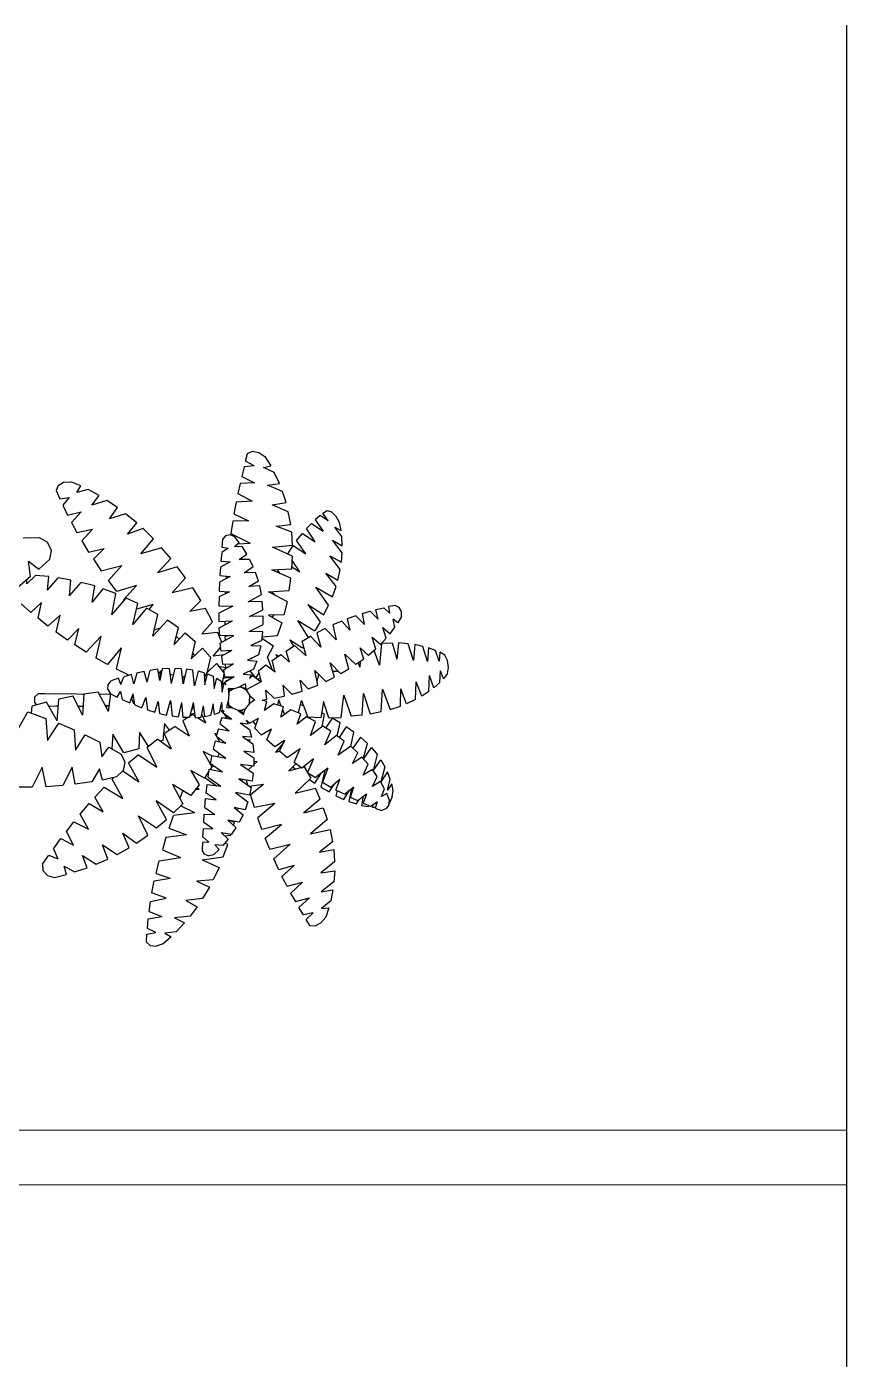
# Model space of a CAD drawing. Header units: millimetres. Extents: x 3348.1 to 3362.1, y 2027.4 to 2066.8.
# Drawn here: x 3359.113 to 3360.614, y 2041.651 to 2044.091 of the extents above; entities that cross this region are included whole.
import ezdxf

# ---------------------------------------------------------------- set-up
doc = ezdxf.new("R2010")
doc.units = ezdxf.units.MM
doc.layers.add('FUR', color=13, linetype='Continuous')

# ---------------------------------------------------------------- blocks, each defined once
blk = doc.blocks.new('02PTRX27')
at = {"color": 3, "linetype": 'ByBlock'}
for p, q in [((0.3381, 0.3651), (0.3414, 0.3768)), ((0.3414, 0.3768), (0.3486, 0.3801)), ((0.3486, 0.3801), (0.3585, 0.3783)), ((0.3585, 0.3783), (0.3676, 0.3718)), ((0.3676, 0.3718), (0.3766, 0.3579)), ((0.3363, 0.3562), (0.3325, 0.3416)), ((0.3515, 0.3577), (0.3363, 0.3562)), ((0.3515, 0.3577), (0.3381, 0.3651)), ((0.3654, 0.3552), (0.3766, 0.3579)), ((0.3819, 0.3475), (0.3654, 0.3552)), ((0.3898, 0.3309), (0.3819, 0.3475)), ((0.0524, 0.3279), (0.0493, 0.32)), ((0.0524, 0.3279), (0.0607, 0.3331)), ((0.0607, 0.3331), (0.0717, 0.3336)), ((0.0871, 0.3271), (0.0717, 0.3336)), ((0.0808, 0.3169), (0.0871, 0.3271)), ((0.3301, 0.3307), (0.3264, 0.3157)), ((0.3521, 0.332), (0.3301, 0.3307)), ((0.3325, 0.3416), (0.3521, 0.332)), ((0.3719, 0.3283), (0.3898, 0.3309)), ((0.3944, 0.3186), (0.3719, 0.3283)), ((0.0493, 0.32), (0.0548, 0.3072)), ((0.0548, 0.3072), (0.0691, 0.3097)), ((0.0691, 0.3097), (0.0594, 0.2979)), ((0.0979, 0.3215), (0.0808, 0.3169)), ((0.1149, 0.3123), (0.0979, 0.3215)), ((0.1039, 0.2978), (0.1149, 0.3123)), ((0.3264, 0.3157), (0.3484, 0.304)), ((0.4001, 0.3019), (0.3944, 0.3186)), ((0.0594, 0.2979), (0.0665, 0.2826)), ((0.0665, 0.2826), (0.0872, 0.2875)), ((0.0872, 0.2875), (0.0726, 0.2715)), ((0.1268, 0.3048), (0.1039, 0.2978)), ((0.1428, 0.2943), (0.1268, 0.3048)), ((0.1305, 0.2769), (0.1428, 0.2943)), ((0.1552, 0.2847), (0.1305, 0.2769)), ((0.1723, 0.271), (0.1552, 0.2847)), ((0.324, 0.3026), (0.3204, 0.2847)), ((0.3204, 0.2847), (0.3427, 0.2738)), ((0.3484, 0.304), (0.324, 0.3026)), ((0.379, 0.2982), (0.4001, 0.3019)), ((0.4034, 0.2877), (0.379, 0.2982)), ((0.4074, 0.2684), (0.4034, 0.2877)), ((0.4563, 0.2858), (0.4626, 0.2899)), ((0.4644, 0.274), (0.4563, 0.2858)), ((0.4626, 0.2899), (0.4692, 0.2874)), ((0.4763, 0.2805), (0.4692, 0.2874)), ((0.0726, 0.2715), (0.0806, 0.2561)), ((0.1583, 0.2538), (0.1723, 0.271)), ((0.3187, 0.2733), (0.3156, 0.2544)), ((0.3427, 0.2738), (0.3187, 0.2733)), ((0.385, 0.2659), (0.4074, 0.2684)), ((0.4087, 0.2565), (0.385, 0.2659)), ((0.431, 0.2621), (0.4389, 0.2699)), ((0.4389, 0.2699), (0.4565, 0.2583)), ((0.4519, 0.2819), (0.4442, 0.2755)), ((0.4442, 0.2755), (0.4565, 0.2583)), ((0.4644, 0.274), (0.4519, 0.2819)), ((0.4849, 0.2502), (0.4745, 0.2644)), ((0.4745, 0.2644), (0.484, 0.2591)), ((0.4816, 0.2716), (0.4763, 0.2805)), ((0.484, 0.2591), (0.4816, 0.2716)), ((-0.0009, 0.2478), (0.0235, 0.2483)), ((0.0235, 0.2483), (0.0363, 0.2411)), ((0.0806, 0.2561), (0.1045, 0.261)), ((0.1045, 0.261), (0.0883, 0.2435)), ((0.182, 0.262), (0.1583, 0.2538)), ((0.1785, 0.2233), (0.1977, 0.2466)), ((0.1977, 0.2466), (0.182, 0.262)), ((0.3031, 0.2453), (0.3022, 0.2339)), ((0.3075, 0.2508), (0.3031, 0.2453)), ((0.3143, 0.2527), (0.3075, 0.2508)), ((0.3213, 0.2502), (0.3143, 0.2527)), ((0.3156, 0.2544), (0.3455, 0.2398)), ((0.3286, 0.2408), (0.3213, 0.2502)), ((0.41, 0.2367), (0.4087, 0.2565)), ((0.4162, 0.2437), (0.425, 0.2545)), ((0.425, 0.2545), (0.4446, 0.2418)), ((0.4446, 0.2418), (0.431, 0.2621)), ((0.4855, 0.2253), (0.4708, 0.2445)), ((0.4708, 0.2445), (0.4858, 0.2357)), ((0.4858, 0.2357), (0.4849, 0.2502)), ((0.0423, 0.2288), (0.0363, 0.2411)), ((0.0396, 0.2156), (0.0423, 0.2288)), ((0.0883, 0.2435), (0.0988, 0.2259)), ((0.0988, 0.2259), (0.1226, 0.2319)), ((0.1226, 0.2319), (0.1061, 0.2153)), ((0.2102, 0.2326), (0.1785, 0.2233)), ((0.224, 0.2164), (0.2102, 0.2326)), ((0.3018, 0.2255), (0.3007, 0.2126)), ((0.3119, 0.232), (0.3018, 0.2255)), ((0.3022, 0.2339), (0.3119, 0.232)), ((0.3215, 0.2346), (0.3286, 0.2408)), ((0.3334, 0.234), (0.3215, 0.2346)), ((0.326, 0.2386), (0.3455, 0.2398)), ((0.3403, 0.2231), (0.3334, 0.234)), ((0.3794, 0.2335), (0.41, 0.2367)), ((0.4096, 0.2198), (0.3794, 0.2335)), ((0.4025, 0.2237), (0.4111, 0.2363)), ((0.403, 0.2227), (0.4025, 0.2237)), ((0.4111, 0.2363), (0.4301, 0.2235)), ((0.4301, 0.2235), (0.4162, 0.2437)), ((0.4846, 0.2109), (0.4855, 0.2253)), ((0.0073, 0.2122), (0.0229, 0.2003)), ((0.0103, 0.1897), (0.0073, 0.2122)), ((0.0229, 0.2003), (0.0396, 0.2156)), ((0.1061, 0.2153), (0.118, 0.1977)), ((0.118, 0.1977), (0.1497, 0.2058)), ((0.1292, 0.1829), (0.1497, 0.2058)), ((0.2038, 0.1946), (0.224, 0.2164)), ((0.234, 0.2039), (0.2038, 0.1946)), ((0.2467, 0.1871), (0.234, 0.2039)), ((0.3149, 0.2112), (0.3002, 0.2032)), ((0.3007, 0.2126), (0.3149, 0.2112)), ((0.3284, 0.2149), (0.3403, 0.2231)), ((0.3445, 0.215), (0.3284, 0.2149)), ((0.3363, 0.1946), (0.35, 0.2042)), ((0.35, 0.2042), (0.3445, 0.215)), ((0.4087, 0.2007), (0.4096, 0.2198)), ((0.4087, 0.2036), (0.421, 0.1962)), ((0.421, 0.1962), (0.4092, 0.2134)), ((0.4825, 0.1994), (0.4668, 0.2204)), ((0.4668, 0.2204), (0.4846, 0.2109)), ((-0.009, 0.1729), (0.0103, 0.1897)), ((0.0048, 0.1778), (0.0046, 0.1847)), ((0.0176, 0.1907), (0.0048, 0.1778)), ((0.0381, 0.1889), (0.0176, 0.1907)), ((0.0361, 0.168), (0.0381, 0.1889)), ((0.0361, 0.168), (0.0526, 0.1867)), ((0.0718, 0.1836), (0.0526, 0.1867)), ((0.0698, 0.1594), (0.0718, 0.1836)), ((0.2262, 0.1642), (0.2467, 0.1871)), ((0.315, 0.189), (0.2987, 0.1803)), ((0.3002, 0.2032), (0.2991, 0.1907)), ((0.2991, 0.1907), (0.315, 0.189)), ((0.3092, 0.1858), (0.3094, 0.1895)), ((0.3535, 0.1949), (0.3363, 0.1946)), ((0.3401, 0.1946), (0.3401, 0.1973)), ((0.3579, 0.1824), (0.3535, 0.1949)), ((0.3781, 0.1992), (0.4087, 0.2007)), ((0.4074, 0.1863), (0.3781, 0.1992)), ((0.3872, 0.1982), (0.388, 0.1996)), ((0.3872, 0.1982), (0.3904, 0.1937)), ((0.405, 0.1675), (0.4074, 0.1863)), ((0.4763, 0.1739), (0.4609, 0.194)), ((0.4609, 0.194), (0.4792, 0.1834)), ((0.4792, 0.1834), (0.4825, 0.1994)), ((0.0698, 0.1594), (0.0874, 0.1798)), ((0.1081, 0.1746), (0.0874, 0.1798)), ((0.1043, 0.15), (0.1081, 0.1746)), ((0.1204, 0.1703), (0.1043, 0.15)), ((0.1402, 0.1632), (0.1204, 0.1703)), ((0.1419, 0.1659), (0.1292, 0.1829)), ((0.1343, 0.1304), (0.1402, 0.1632)), ((0.1721, 0.1752), (0.1419, 0.1659)), ((0.1721, 0.1752), (0.1519, 0.1535)), ((0.2579, 0.1715), (0.2262, 0.1642)), ((0.2698, 0.1524), (0.2579, 0.1715)), ((0.3139, 0.1658), (0.2978, 0.1581)), ((0.2987, 0.1803), (0.298, 0.1665)), ((0.298, 0.1665), (0.3139, 0.1658)), ((0.3077, 0.1629), (0.3077, 0.166)), ((0.3433, 0.1735), (0.3579, 0.1824)), ((0.3599, 0.1745), (0.3433, 0.1735)), ((0.3625, 0.1616), (0.3599, 0.1745)), ((0.3733, 0.1654), (0.405, 0.1675)), ((0.4023, 0.1505), (0.3733, 0.1654)), ((0.3827, 0.1604), (0.379, 0.1658)), ((0.4054, 0.1709), (0.4059, 0.172)), ((0.4056, 0.1722), (0.4056, 0.1724)), ((0.4056, 0.1724), (0.4059, 0.172)), ((0.4059, 0.172), (0.4056, 0.1722)), ((0.465, 0.1453), (0.4457, 0.1726)), ((0.4457, 0.1726), (0.4708, 0.1582)), ((0.4708, 0.1582), (0.4763, 0.1739)), ((-0.004, 0.1471), (0.0108, 0.1342)), ((0.0108, 0.1342), (0.0268, 0.1492)), ((0.022, 0.1254), (0.0268, 0.1492)), ((0.1343, 0.1304), (0.1563, 0.156)), ((0.1519, 0.1535), (0.153, 0.1521)), ((0.1741, 0.1477), (0.1563, 0.156)), ((0.1664, 0.1157), (0.1741, 0.1477)), ((0.1974, 0.1465), (0.1719, 0.1389)), ((0.191, 0.1387), (0.1974, 0.1465)), ((0.2533, 0.1355), (0.2698, 0.1524)), ((0.2978, 0.1581), (0.2974, 0.1444)), ((0.2974, 0.1444), (0.3187, 0.1439)), ((0.3187, 0.1439), (0.2976, 0.1331)), ((0.3158, 0.1439), (0.3174, 0.1432)), ((0.3422, 0.1502), (0.3625, 0.1616)), ((0.3638, 0.1506), (0.3422, 0.1502)), ((0.3647, 0.1382), (0.3638, 0.1506)), ((0.3973, 0.1306), (0.4023, 0.1505)), ((0.4331, 0.146), (0.4576, 0.1306)), ((0.4331, 0.146), (0.4519, 0.12)), ((0.4576, 0.1306), (0.465, 0.1453)), ((0.5663, 0.1448), (0.5562, 0.1431)), ((0.5562, 0.1431), (0.5579, 0.1329)), ((0.5724, 0.1417), (0.5663, 0.1448)), ((0.0367, 0.1133), (0.022, 0.1254)), ((0.0552, 0.1301), (0.0367, 0.1133)), ((0.0495, 0.1041), (0.0552, 0.1301)), ((0.1873, 0.1409), (0.1664, 0.1157)), ((0.2043, 0.1311), (0.1873, 0.1409)), ((0.1968, 0.0979), (0.2043, 0.1311)), ((0.2194, 0.1222), (0.1968, 0.0979)), ((0.2361, 0.1105), (0.2194, 0.1222)), ((0.2771, 0.1403), (0.2533, 0.1355)), ((0.2877, 0.1197), (0.2771, 0.1403)), ((0.2976, 0.1331), (0.2976, 0.1203)), ((0.3442, 0.1279), (0.3647, 0.1382)), ((0.3651, 0.1287), (0.3442, 0.1279)), ((0.3445, 0.1279), (0.3444, 0.128)), ((0.3651, 0.1159), (0.3651, 0.1287)), ((0.3973, 0.1306), (0.373, 0.1299)), ((0.373, 0.1299), (0.3938, 0.1183)), ((0.3786, 0.1266), (0.3814, 0.1301)), ((0.5067, 0.129), (0.4932, 0.1243)), ((0.4932, 0.1243), (0.4972, 0.1073)), ((0.5198, 0.1157), (0.5067, 0.129)), ((0.5166, 0.1326), (0.5285, 0.1359)), ((0.5198, 0.1157), (0.5166, 0.1326)), ((0.5285, 0.1359), (0.5405, 0.1238)), ((0.5372, 0.1384), (0.5491, 0.1412)), ((0.5405, 0.1238), (0.5372, 0.1384)), ((0.5491, 0.1412), (0.5579, 0.1329)), ((0.5661, 0.1119), (0.5632, 0.124)), ((0.5707, 0.1184), (0.5632, 0.124)), ((0.5762, 0.1279), (0.5707, 0.1184)), ((0.576, 0.1354), (0.5724, 0.1417)), ((0.5762, 0.1279), (0.576, 0.1354)), ((0.0667, 0.0916), (0.0495, 0.1041)), ((0.0841, 0.1096), (0.0667, 0.0916)), ((0.0777, 0.0845), (0.0841, 0.1096)), ((0.1988, 0.1074), (0.2086, 0.1106)), ((0.2293, 0.0853), (0.2361, 0.1105)), ((0.2293, 0.0853), (0.2461, 0.103)), ((0.2461, 0.103), (0.2615, 0.0896)), ((0.2714, 0.1013), (0.2877, 0.1197)), ((0.2714, 0.1013), (0.2954, 0.1042)), ((0.2954, 0.1042), (0.3017, 0.0887)), ((0.2976, 0.1203), (0.3183, 0.1211)), ((0.298, 0.1109), (0.3183, 0.1211)), ((0.2989, 0.0985), (0.298, 0.1109)), ((0.307, 0.1155), (0.307, 0.1206)), ((0.3438, 0.1051), (0.3651, 0.1159)), ((0.3645, 0.1047), (0.3438, 0.1051)), ((0.3629, 0.0913), (0.3645, 0.1047)), ((0.3938, 0.1183), (0.3865, 0.0984)), ((0.418, 0.1218), (0.4437, 0.1062)), ((0.4342, 0.096), (0.418, 0.1218)), ((0.4519, 0.12), (0.4437, 0.1062)), ((0.4598, 0.1094), (0.4468, 0.1029)), ((0.4468, 0.1029), (0.4532, 0.0811)), ((0.4767, 0.0924), (0.4598, 0.1094)), ((0.4849, 0.1207), (0.4714, 0.115)), ((0.4714, 0.115), (0.4767, 0.0924)), ((0.4972, 0.1073), (0.4849, 0.1207)), ((0.5527, 0.0947), (0.5478, 0.1112)), ((0.5478, 0.1112), (0.5588, 0.1017)), ((0.5588, 0.1017), (0.5661, 0.1119)), ((0.0951, 0.0733), (0.0777, 0.0845)), ((0.118, 0.0979), (0.0951, 0.0733)), ((0.1105, 0.0646), (0.118, 0.0979)), ((0.2372, 0.0936), (0.2326, 0.0981)), ((0.2615, 0.0896), (0.2553, 0.0633)), ((0.3204, 0.0988), (0.2989, 0.0985)), ((0.2995, 0.0875), (0.3204, 0.0988)), ((0.3009, 0.0749), (0.2995, 0.0875)), ((0.3136, 0.0987), (0.3068, 0.0973)), ((0.3068, 0.0973), (0.307, 0.0915)), ((0.3629, 0.0913), (0.3464, 0.0836)), ((0.3464, 0.0836), (0.3616, 0.0831)), ((0.3616, 0.0831), (0.3581, 0.0695)), ((0.3632, 0.0948), (0.3807, 0.0834)), ((0.3865, 0.0984), (0.3634, 0.0965)), ((0.3719, 0.0659), (0.3807, 0.0834)), ((0.4001, 0.0753), (0.4131, 0.0838)), ((0.4058, 0.0925), (0.4252, 0.0799)), ((0.4058, 0.0925), (0.4114, 0.0827)), ((0.4131, 0.0838), (0.4309, 0.0677)), ((0.4245, 0.0904), (0.4371, 0.0977)), ((0.4309, 0.0677), (0.4245, 0.0904)), ((0.4267, 0.082), (0.4252, 0.0799)), ((0.4371, 0.0977), (0.4532, 0.0811)), ((0.5368, 0.0781), (0.5313, 0.096)), ((0.5443, 0.0853), (0.5313, 0.096)), ((0.5454, 0.0866), (0.5427, 0.0538)), ((0.5527, 0.0947), (0.5443, 0.0853)), ((0.546, 0.0872), (0.5619, 0.0876)), ((0.5619, 0.0876), (0.5692, 0.0628)), ((0.5714, 0.0876), (0.5692, 0.0628)), ((0.5863, 0.0863), (0.5714, 0.0876)), ((0.5943, 0.061), (0.5863, 0.0863)), ((0.5967, 0.0852), (0.5943, 0.061)), ((0.6088, 0.0822), (0.5967, 0.0852)), ((0.616, 0.0593), (0.6088, 0.0822)), ((0.1277, 0.0549), (0.1105, 0.0646)), ((0.1484, 0.0799), (0.1277, 0.0549)), ((0.1484, 0.0799), (0.1409, 0.048)), ((0.2553, 0.0633), (0.2725, 0.0795)), ((0.261, 0.0687), (0.2575, 0.0726)), ((0.2725, 0.0795), (0.285, 0.0661)), ((0.285, 0.0661), (0.2793, 0.0419)), ((0.2888, 0.0673), (0.3002, 0.0808)), ((0.3053, 0.0693), (0.2888, 0.0673)), ((0.3172, 0.0759), (0.3009, 0.0749)), ((0.3172, 0.0759), (0.3015, 0.0672)), ((0.3015, 0.0672), (0.3033, 0.0551)), ((0.3119, 0.0755), (0.3143, 0.0743)), ((0.3581, 0.0695), (0.3411, 0.0611)), ((0.3411, 0.0611), (0.3552, 0.0596)), ((0.3467, 0.0639), (0.3482, 0.0637)), ((0.3792, 0.0459), (0.3719, 0.066)), ((0.379, 0.0606), (0.3918, 0.07)), ((0.3865, 0.0661), (0.3849, 0.0698)), ((0.3849, 0.0698), (0.3885, 0.0676)), ((0.3918, 0.07), (0.4054, 0.0582)), ((0.4054, 0.0582), (0.4001, 0.0753)), ((0.4959, 0.0478), (0.4895, 0.0705)), ((0.5067, 0.0545), (0.4895, 0.0705)), ((0.5188, 0.063), (0.5067, 0.0545)), ((0.5188, 0.063), (0.5132, 0.0801)), ((0.526, 0.0684), (0.5132, 0.0801)), ((0.5144, 0.0788), (0.5143, 0.0765)), ((0.5368, 0.0781), (0.526, 0.0684)), ((0.5427, 0.0538), (0.5346, 0.0762)), ((0.6173, 0.0803), (0.616, 0.0593)), ((0.6281, 0.0762), (0.6173, 0.0803)), ((0.6334, 0.0599), (0.6281, 0.0762)), ((0.6345, 0.0737), (0.6334, 0.0599)), ((0.6425, 0.069), (0.6345, 0.0737)), ((0.6464, 0.0608), (0.6425, 0.069)), ((0.1409, 0.048), (0.1587, 0.0396)), ((0.1726, 0.0415), (0.1679, 0.025)), ((0.1836, 0.0442), (0.1726, 0.0415)), ((0.1879, 0.0276), (0.1836, 0.0442)), ((0.1879, 0.0276), (0.1926, 0.0457)), ((0.2042, 0.0475), (0.1926, 0.0457)), ((0.2073, 0.0304), (0.2042, 0.0475)), ((0.2054, 0.0402), (0.2091, 0.0448)), ((0.2091, 0.0448), (0.2067, 0.0324)), ((0.2111, 0.0481), (0.2073, 0.0304)), ((0.2091, 0.0448), (0.2106, 0.0462)), ((0.2102, 0.0444), (0.2091, 0.0448)), ((0.2221, 0.0487), (0.2111, 0.0481)), ((0.2254, 0.0257), (0.2221, 0.0487)), ((0.2254, 0.0257), (0.2309, 0.0486)), ((0.2406, 0.0481), (0.2309, 0.0486)), ((0.2428, 0.0253), (0.2406, 0.0481)), ((0.248, 0.0475), (0.2428, 0.0253)), ((0.2577, 0.0461), (0.248, 0.0475)), ((0.2601, 0.0224), (0.2577, 0.0461)), ((0.2657, 0.0447), (0.2601, 0.0224)), ((0.2751, 0.0422), (0.2657, 0.0447)), ((0.2751, 0.0422), (0.2762, 0.0239)), ((0.2755, 0.0342), (0.2793, 0.0419)), ((0.2793, 0.0419), (0.294, 0.0562)), ((0.2821, 0.0446), (0.2804, 0.0467)), ((0.294, 0.0562), (0.3051, 0.0418)), ((0.2967, 0.0524), (0.3079, 0.0503)), ((0.3053, 0.0407), (0.3022, 0.0235)), ((0.3033, 0.0551), (0.3198, 0.0555)), ((0.3198, 0.0555), (0.3044, 0.0462)), ((0.3044, 0.0462), (0.3062, 0.0359)), ((0.3051, 0.0418), (0.3051, 0.0413)), ((0.3079, 0.0484), (0.3077, 0.0551)), ((0.3506, 0.0477), (0.3348, 0.0398)), ((0.3539, 0.0343), (0.3455, 0.0451)), ((0.3552, 0.0596), (0.3506, 0.0477)), ((0.3585, 0.0419), (0.3539, 0.0343)), ((0.3693, 0.0536), (0.3579, 0.0445)), ((0.3579, 0.0445), (0.3618, 0.0282)), ((0.3621, 0.048), (0.3621, 0.048)), ((0.3836, 0.0428), (0.3693, 0.0536)), ((0.3836, 0.0428), (0.379, 0.0606)), ((0.4437, 0.0458), (0.4606, 0.0288)), ((0.4486, 0.0233), (0.4437, 0.0458)), ((0.4472, 0.0422), (0.4446, 0.0413)), ((0.4835, 0.0404), (0.4673, 0.0571)), ((0.4738, 0.0353), (0.4673, 0.0571)), ((0.4798, 0.044), (0.4712, 0.0439)), ((0.4959, 0.0478), (0.4835, 0.0404)), ((0.5128, 0.0507), (0.5106, 0.0572)), ((0.5132, 0.059), (0.5128, 0.0507)), ((0.6347, 0.0274), (0.6354, 0.045)), ((0.64, 0.0326), (0.6354, 0.045)), ((0.6462, 0.0408), (0.64, 0.0326)), ((0.6462, 0.0408), (0.6479, 0.0503)), ((0.6479, 0.0503), (0.6464, 0.0608)), ((0.1283, 0.0166), (0.1287, 0.0239)), ((0.1287, 0.0239), (0.1332, 0.0299)), ((0.1444, 0.0337), (0.1332, 0.0299)), ((0.1481, 0.0242), (0.1444, 0.0337)), ((0.1481, 0.0242), (0.1523, 0.0359)), ((0.1642, 0.0395), (0.1523, 0.0359)), ((0.1679, 0.025), (0.1642, 0.0395)), ((0.2284, 0.0381), (0.2232, 0.0398)), ((0.2417, 0.0348), (0.2456, 0.0375)), ((0.2445, 0.0325), (0.2419, 0.0334)), ((0.261, 0.0263), (0.2595, 0.0268)), ((0.2767, 0.0265), (0.276, 0.026)), ((0.2762, 0.0239), (0.2804, 0.0404)), ((0.2804, 0.0404), (0.2888, 0.0367)), ((0.2888, 0.0367), (0.2903, 0.018)), ((0.2903, 0.018), (0.2945, 0.0338)), ((0.2945, 0.0338), (0.3011, 0.0294)), ((0.3011, 0.0294), (0.3024, 0.0125)), ((0.3022, 0.0235), (0.3015, 0.0222)), ((0.3073, 0.0277), (0.3022, 0.0235)), ((0.3024, 0.0125), (0.3057, 0.0263)), ((0.3035, 0.0246), (0.3024, 0.025)), ((0.3072, 0.0351), (0.3039, 0.0331)), ((0.3057, 0.0263), (0.3081, 0.0239)), ((0.3062, 0.0359), (0.3211, 0.0362)), ((0.3077, 0.0359), (0.3072, 0.0351)), ((0.3072, 0.0351), (0.3191, 0.0351)), ((0.3073, 0.0283), (0.3211, 0.0362)), ((0.3081, 0.0239), (0.3073, 0.0283)), ((0.3114, 0.0305), (0.3083, 0.0297)), ((0.3083, 0.0297), (0.3083, 0.0288)), ((0.3099, 0.0298), (0.3127, 0.032)), ((0.3127, 0.032), (0.3128, 0.0315)), ((0.3191, 0.036), (0.32, 0.0356)), ((0.3196, 0.0178), (0.3292, 0.0204)), ((0.3379, 0.0252), (0.3292, 0.0204)), ((0.3292, 0.0204), (0.3367, 0.0189)), ((0.3308, 0.0213), (0.3394, 0.016)), ((0.3348, 0.0398), (0.3469, 0.0389)), ((0.3394, 0.016), (0.3379, 0.0252)), ((0.3618, 0.0282), (0.3394, 0.016)), ((0.3469, 0.0389), (0.3442, 0.0335)), ((0.3442, 0.0335), (0.3493, 0.0378)), ((0.3493, 0.0378), (0.3618, 0.0282)), ((0.3539, 0.0343), (0.3537, 0.0342)), ((0.3537, 0.0342), (0.3539, 0.0343)), ((0.3543, 0.0338), (0.3541, 0.0348)), ((0.3566, 0.0321), (0.3603, 0.0338)), ((0.3951, 0.0231), (0.397, 0.0064)), ((0.4089, 0.0097), (0.3951, 0.0231)), ((0.4215, 0.031), (0.434, 0.0176)), ((0.4246, 0.0142), (0.4215, 0.031)), ((0.434, 0.0176), (0.4486, 0.0233)), ((0.4474, 0.029), (0.4499, 0.0393)), ((0.4606, 0.0288), (0.4738, 0.0353)), ((0.5976, 0.0012), (0.5987, 0.0281)), ((0.6072, 0.0062), (0.5987, 0.0281)), ((0.618, 0.0136), (0.6187, 0.0381)), ((0.6253, 0.0189), (0.6187, 0.0381)), ((0.6347, 0.0274), (0.6253, 0.0189)), ((0.0506, -0.0313), (0.0533, 0.0017)), ((0.0751, 0.0064), (0.0533, 0.0017)), ((0.0894, -0.0224), (0.0751, 0.0064)), ((0.0916, 0.0094), (0.0894, -0.0224)), ((0.1136, 0.0127), (0.0916, 0.0094)), ((0.129, -0.0171), (0.1136, 0.0127)), ((0.1283, 0.0166), (0.132, 0.0101)), ((0.129, -0.0171), (0.1325, 0.0098)), ((0.132, 0.0101), (0.1426, 0.0048)), ((0.1426, 0.0048), (0.1473, 0.0137)), ((0.1473, 0.0137), (0.1501, 0.0015)), ((0.1501, 0.0015), (0.1615, -0.0038)), ((0.1615, -0.0038), (0.167, 0.01)), ((0.1679, -0.0055), (0.164, 0.0027)), ((0.1695, -0.007), (0.167, 0.01)), ((0.18, -0.0114), (0.1862, 0.0044)), ((0.1862, 0.0044), (0.1886, -0.0143)), ((0.3116, 0.0182), (0.3125, 0.0088)), ((0.3196, 0.0178), (0.3116, 0.0182)), ((0.3141, 0.0158), (0.3117, 0.0152)), ((0.3125, 0.0088), (0.3117, -0.0017)), ((0.3119, 0.0132), (0.3196, 0.0178)), ((0.3125, 0.0088), (0.3147, 0.0178)), ((0.3161, 0.0158), (0.3147, 0.0178)), ((0.3158, 0.0162), (0.3182, 0.017)), ((0.3182, 0.017), (0.3183, 0.0178)), ((0.3367, 0.0189), (0.3359, 0.018)), ((0.3394, 0.016), (0.3447, 0.0071)), ((0.344, -0.0046), (0.3449, 0.0048)), ((0.3524, 0.0006), (0.344, -0.0046)), ((0.3444, -0.0028), (0.3447, 0.0071)), ((0.3453, 0.0066), (0.3445, 0.006)), ((0.3449, 0.0048), (0.3445, 0.0048)), ((0.3447, 0.0071), (0.3524, 0.0006)), ((0.3708, 0.0011), (0.3636, 0)), ((0.3706, -0.0017), (0.3636, 0)), ((0.3821, 0.0033), (0.3693, 0.0155)), ((0.3708, 0.0011), (0.3693, 0.0155)), ((0.3821, 0.0033), (0.397, 0.0064)), ((0.3889, 0.0007), (0.3869, -0.007)), ((0.3927, -0.0088), (0.3889, 0.0007)), ((0.4089, 0.0097), (0.4246, 0.0142)), ((0.4842, -0.0259), (0.4882, 0.0077)), ((0.4882, 0.0077), (0.4994, -0.0243)), ((0.5161, -0.0224), (0.5181, 0.0106)), ((0.5181, 0.0106), (0.5285, -0.0203)), ((0.545, -0.017), (0.5474, 0.0172)), ((0.5474, 0.0172), (0.559, -0.0137)), ((0.5745, -0.0087), (0.5753, 0.0175)), ((0.5837, -0.0054), (0.5753, 0.0175)), ((0.5976, 0.0012), (0.5837, -0.0054)), ((0.618, 0.0136), (0.6072, 0.0062)), ((-0.0099, -0.0453), (0.0062, -0.0177)), ((0.0062, -0.0177), (0.0335, -0.0276)), ((0.0119, -0.0199), (0.0125, -0.0087)), ((0.0343, -0.0026), (0.0125, -0.0087)), ((0.0506, -0.0313), (0.0343, -0.0026)), ((0.1679, -0.0055), (0.1684, -0.001)), ((0.1695, -0.007), (0.18, -0.0114)), ((0.1886, -0.0143), (0.1999, -0.0181)), ((0.1999, -0.0181), (0.2051, -0.0016)), ((0.2051, -0.0016), (0.2067, -0.0198)), ((0.2067, -0.0198), (0.2174, -0.0224)), ((0.2174, -0.0224), (0.2238, -0.0001)), ((0.2238, -0.0001), (0.2262, -0.0238)), ((0.2359, -0.0252), (0.241, -0.0031)), ((0.2432, -0.0259), (0.241, -0.0031)), ((0.2584, -0.0033), (0.2529, -0.0263)), ((0.254, -0.0213), (0.2602, -0.0195)), ((0.259, -0.0093), (0.2555, -0.0152)), ((0.2584, -0.0033), (0.2612, -0.0265)), ((0.2705, -0.0258), (0.2742, -0.0081)), ((0.2733, -0.0117), (0.2744, -0.0111)), ((0.2762, -0.0252), (0.2742, -0.0081)), ((0.2886, -0.0051), (0.2848, -0.0232)), ((0.289, -0.0083), (0.2881, -0.0077)), ((0.2908, -0.0217), (0.2886, -0.0051)), ((0.298, -0.0191), (0.2908, -0.0217)), ((0.3013, -0.0026), (0.298, -0.0191)), ((0.2989, -0.0141), (0.3084, -0.0246)), ((0.3013, -0.0026), (0.3028, -0.017)), ((0.3028, -0.017), (0.3055, -0.0155)), ((0.3042, -0.0193), (0.3055, -0.0155)), ((0.3169, -0.0288), (0.3042, -0.0193)), ((0.3097, -0.0108), (0.3117, -0.0017)), ((0.3097, -0.0108), (0.3176, -0.0116)), ((0.3176, -0.0116), (0.3106, -0.0061)), ((0.3117, -0.0017), (0.3127, -0.0111)), ((0.3127, -0.0111), (0.3128, -0.0111)), ((0.3128, -0.0111), (0.3149, -0.0095)), ((0.3169, -0.0112), (0.3167, -0.0116)), ((0.3268, -0.0156), (0.3176, -0.0116)), ((0.3343, -0.0155), (0.3268, -0.0156)), ((0.3268, -0.0156), (0.335, -0.0216)), ((0.3376, -0.0127), (0.3284, -0.0169)), ((0.3356, -0.0192), (0.329, -0.0166)), ((0.3343, -0.0155), (0.3337, -0.0145)), ((0.335, -0.0216), (0.3376, -0.0127)), ((0.3372, -0.0136), (0.3368, -0.0131)), ((0.344, -0.0046), (0.3376, -0.0127)), ((0.344, -0.0029), (0.3444, -0.0028)), ((0.3673, -0.0155), (0.3706, -0.0017)), ((0.3816, -0.0051), (0.3673, -0.0155)), ((0.3959, -0.0098), (0.3816, -0.0051)), ((0.392, -0.0258), (0.3959, -0.0098)), ((0.4072, -0.0143), (0.392, -0.0258)), ((0.3948, -0.0139), (0.3979, -0.0214)), ((0.4224, -0.0205), (0.4072, -0.0143)), ((0.4188, -0.0191), (0.4234, -0.0004)), ((0.4217, -0.0065), (0.4261, -0.0079)), ((0.4234, -0.0004), (0.4331, -0.0255)), ((0.4573, -0.0017), (0.4532, -0.0266)), ((0.4587, -0.0209), (0.4543, -0.0191)), ((0.4653, -0.0264), (0.4573, -0.0017)), ((0.5285, -0.0203), (0.545, -0.017)), ((0.559, -0.0137), (0.5745, -0.0087)), ((0.0335, -0.0276), (0.0361, -0.0612)), ((0.0361, -0.0612), (0.0535, -0.0348)), ((0.0535, -0.0348), (0.0766, -0.0451)), ((0.2144, -0.0351), (0.212, -0.0611)), ((0.2307, -0.0397), (0.2141, -0.0513)), ((0.2221, -0.0457), (0.2144, -0.0351)), ((0.2262, -0.0238), (0.2359, -0.0252)), ((0.2307, -0.0397), (0.2522, -0.0541)), ((0.2503, -0.0263), (0.2426, -0.031)), ((0.2426, -0.031), (0.2522, -0.0541)), ((0.2529, -0.0263), (0.2432, -0.0259)), ((0.2579, -0.0216), (0.2533, -0.0244)), ((0.2579, -0.0216), (0.2608, -0.0236)), ((0.2612, -0.0265), (0.2705, -0.0258)), ((0.2648, -0.0263), (0.2775, -0.0345)), ((0.2775, -0.0345), (0.2714, -0.021)), ((0.2756, -0.0334), (0.2767, -0.0329)), ((0.2848, -0.0232), (0.2762, -0.0252)), ((0.3022, -0.0261), (0.2989, -0.0354)), ((0.2989, -0.0354), (0.313, -0.0467)), ((0.3022, -0.0261), (0.3169, -0.0288)), ((0.3084, -0.0246), (0.3068, -0.027)), ((0.3083, -0.0225), (0.3084, -0.0246)), ((0.3084, -0.0246), (0.3092, -0.0232)), ((0.3084, -0.0246), (0.3141, -0.0269)), ((0.3097, -0.0276), (0.3084, -0.0246)), ((0.3158, -0.0281), (0.316, -0.0283)), ((0.316, -0.0283), (0.3161, -0.0285)), ((0.3299, -0.0345), (0.342, -0.0356)), ((0.3299, -0.0345), (0.3445, -0.0444)), ((0.342, -0.0356), (0.3398, -0.0302)), ((0.3398, -0.0302), (0.3445, -0.0349)), ((0.3445, -0.0349), (0.3581, -0.027)), ((0.3541, -0.0375), (0.35, -0.0316)), ((0.3522, -0.0424), (0.3581, -0.027)), ((0.4169, -0.0365), (0.4224, -0.0205)), ((0.4312, -0.025), (0.4169, -0.0365)), ((0.445, -0.0324), (0.4312, -0.025)), ((0.4327, -0.0247), (0.4325, -0.0258)), ((0.4532, -0.0266), (0.4331, -0.0255)), ((0.4369, -0.0258), (0.4358, -0.0276)), ((0.4371, -0.0538), (0.445, -0.0324)), ((0.4562, -0.0392), (0.4371, -0.0538)), ((0.4552, -0.0398), (0.4587, -0.0209)), ((0.4683, -0.0472), (0.4562, -0.0392)), ((0.4703, -0.0272), (0.4604, -0.0422)), ((0.4653, -0.0264), (0.4842, -0.0259)), ((0.4827, -0.0343), (0.4703, -0.0272)), ((0.478, -0.0542), (0.4827, -0.0343)), ((0.4917, -0.0402), (0.4811, -0.0566)), ((0.5036, -0.0486), (0.4917, -0.0402)), ((0.5161, -0.0224), (0.4994, -0.0243)), ((0.0766, -0.0451), (0.079, -0.0758)), ((0.079, -0.0758), (0.0935, -0.0525)), ((0.0935, -0.0525), (0.116, -0.064)), ((0.1358, -0.0516), (0.134, -0.0737)), ((0.1525, -0.0801), (0.1358, -0.0516)), ((0.1765, -0.0484), (0.1752, -0.0737)), ((0.1895, -0.0694), (0.1765, -0.0484)), ((0.2042, -0.0591), (0.188, -0.0717)), ((0.2042, -0.0591), (0.2247, -0.0739)), ((0.2141, -0.0513), (0.2247, -0.0739)), ((0.2914, -0.0498), (0.2943, -0.0514)), ((0.2936, -0.0541), (0.2914, -0.0498)), ((0.2969, -0.0436), (0.2934, -0.0547)), ((0.2934, -0.0547), (0.3079, -0.0655)), ((0.2943, -0.0556), (0.2987, -0.0635)), ((0.2969, -0.0436), (0.313, -0.0467)), ((0.3334, -0.0553), (0.3491, -0.0661)), ((0.3475, -0.0563), (0.3334, -0.0553)), ((0.3451, -0.06), (0.3407, -0.0605)), ((0.3429, -0.0619), (0.3451, -0.06)), ((0.3445, -0.0444), (0.3475, -0.0563)), ((0.3522, -0.0424), (0.3623, -0.0524)), ((0.3623, -0.0524), (0.3779, -0.0435)), ((0.3709, -0.0604), (0.3779, -0.0435)), ((0.3827, -0.071), (0.3709, -0.0604)), ((0.4591, -0.0677), (0.4683, -0.0472)), ((0.4772, -0.0535), (0.4591, -0.0677)), ((0.4888, -0.0622), (0.4772, -0.0535)), ((0.4987, -0.0703), (0.5036, -0.0486)), ((0.5135, -0.0561), (0.5018, -0.0731)), ((0.5242, -0.066), (0.5135, -0.0561)), ((0.116, -0.064), (0.1189, -0.0861)), ((0.1189, -0.0861), (0.1299, -0.0712)), ((0.1299, -0.0712), (0.1484, -0.0821)), ((0.1752, -0.0737), (0.1525, -0.0801)), ((0.2027, -0.1017), (0.188, -0.0717)), ((0.1922, -0.0684), (0.1895, -0.0694)), ((0.212, -0.0611), (0.2086, -0.0624)), ((0.2866, -0.0844), (0.2738, -0.078)), ((0.2738, -0.078), (0.2866, -0.1014)), ((0.2919, -0.0619), (0.2888, -0.0738)), ((0.2888, -0.0738), (0.3081, -0.088)), ((0.2919, -0.0619), (0.3079, -0.0655)), ((0.2958, -0.0859), (0.2984, -0.0809)), ((0.3357, -0.0776), (0.3511, -0.0875)), ((0.3508, -0.0794), (0.3357, -0.0776)), ((0.3491, -0.0661), (0.3508, -0.0794)), ((0.3977, -0.0611), (0.3827, -0.071)), ((0.3959, -0.0649), (0.3841, -0.0788)), ((0.3841, -0.0788), (0.3904, -0.0775)), ((0.3872, -0.0782), (0.388, -0.074)), ((0.39, -0.0773), (0.3898, -0.0776)), ((0.3977, -0.0611), (0.39, -0.0771)), ((0.39, -0.0771), (0.4019, -0.087)), ((0.4019, -0.087), (0.4215, -0.0734)), ((0.4124, -0.0948), (0.4215, -0.0734)), ((0.4794, -0.0836), (0.4888, -0.0622)), ((0.4987, -0.0701), (0.4794, -0.0836)), ((0.5095, -0.0801), (0.4987, -0.0701)), ((0.5016, -0.0962), (0.5095, -0.0801)), ((0.5179, -0.0892), (0.5242, -0.066)), ((0.5183, -0.0896), (0.5302, -0.072)), ((0.5302, -0.072), (0.539, -0.0828)), ((0.028, -0.1017), (0.0126, -0.1322)), ((0.0341, -0.132), (0.028, -0.1017)), ((0.1484, -0.0821), (0.1539, -0.0942)), ((0.1539, -0.0942), (0.1514, -0.107)), ((0.1748, -0.0832), (0.1598, -0.096)), ((0.1598, -0.096), (0.1754, -0.1244)), ((0.1748, -0.0832), (0.2027, -0.1017)), ((0.2866, -0.1014), (0.2841, -0.1054)), ((0.2868, -0.0842), (0.2843, -0.096)), ((0.2843, -0.096), (0.3033, -0.109)), ((0.2921, -0.1014), (0.2861, -0.1008)), ((0.2868, -0.0842), (0.3081, -0.088)), ((0.3304, -0.0976), (0.35, -0.1113)), ((0.3511, -0.1006), (0.3304, -0.0976)), ((0.3315, -0.0979), (0.3308, -0.098)), ((0.3484, -0.1003), (0.3422, -0.1059)), ((0.3511, -0.0875), (0.3511, -0.1006)), ((0.3561, -0.0935), (0.3511, -0.094)), ((0.3511, -0.098), (0.3561, -0.0935)), ((0.4043, -0.1076), (0.4149, -0.0969)), ((0.4105, -0.1014), (0.4146, -0.1048)), ((0.4239, -0.1036), (0.4124, -0.0948)), ((0.4419, -0.0894), (0.4239, -0.1036)), ((0.4265, -0.1017), (0.4279, -0.1012)), ((0.4279, -0.1013), (0.4292, -0.0993)), ((0.4279, -0.1012), (0.4378, -0.1186)), ((0.4419, -0.0894), (0.4327, -0.1098)), ((0.5157, -0.0864), (0.5016, -0.0962)), ((0.5253, -0.0974), (0.5157, -0.0864)), ((0.5176, -0.1142), (0.5253, -0.0974)), ((0.539, -0.0828), (0.5328, -0.1069)), ((0.5329, -0.1074), (0.5447, -0.0908)), ((0.5447, -0.0908), (0.5507, -0.1014)), ((0.5507, -0.1014), (0.5447, -0.1245)), ((0.0739, -0.1019), (0.0596, -0.1298)), ((0.0784, -0.128), (0.0739, -0.1019)), ((0.1153, -0.1045), (0.1039, -0.1243)), ((0.1199, -0.1217), (0.1153, -0.1045)), ((0.1415, -0.1168), (0.1199, -0.1217)), ((0.1349, -0.1201), (0.1371, -0.1178)), ((0.1508, -0.1497), (0.1349, -0.1201)), ((0.1514, -0.107), (0.1415, -0.1168)), ((0.1508, -0.1075), (0.1754, -0.1244)), ((0.2755, -0.1189), (0.2546, -0.1069)), ((0.2546, -0.1069), (0.2676, -0.129)), ((0.2558, -0.1078), (0.2555, -0.1085)), ((0.2822, -0.1081), (0.2755, -0.1189)), ((0.2762, -0.1178), (0.294, -0.1302)), ((0.2811, -0.1173), (0.2828, -0.1051)), ((0.2811, -0.1173), (0.3007, -0.131)), ((0.2828, -0.1051), (0.3033, -0.109)), ((0.3281, -0.1196), (0.3469, -0.1327)), ((0.3484, -0.1235), (0.3281, -0.1196)), ((0.3332, -0.1233), (0.3334, -0.1207)), ((0.3394, -0.1219), (0.3412, -0.1289)), ((0.35, -0.1113), (0.3484, -0.1235)), ((0.4043, -0.1076), (0.4224, -0.1026)), ((0.4378, -0.1186), (0.4138, -0.1414)), ((0.4327, -0.1098), (0.445, -0.1178)), ((0.4336, -0.1115), (0.4338, -0.1107)), ((0.4367, -0.1125), (0.4353, -0.1144)), ((0.4358, -0.1206), (0.4441, -0.1265)), ((0.4441, -0.1265), (0.4543, -0.1106)), ((0.4639, -0.1034), (0.445, -0.1178)), ((0.4591, -0.107), (0.4532, -0.1323)), ((0.4639, -0.1034), (0.4556, -0.1247)), ((0.4822, -0.1207), (0.4683, -0.1322)), ((0.4761, -0.1368), (0.4822, -0.1207)), ((0.5318, -0.1054), (0.5176, -0.1142)), ((0.5388, -0.1159), (0.5318, -0.1054)), ((0.5318, -0.1315), (0.5388, -0.1159)), ((0.5546, -0.109), (0.5447, -0.1245)), ((0.559, -0.1203), (0.5546, -0.109)), ((0.5548, -0.1371), (0.559, -0.1203)), ((0.0126, -0.1322), (-0.0167, -0.1323)), ((0.0596, -0.1298), (0.0341, -0.132)), ((0.1039, -0.1243), (0.0784, -0.128)), ((0.1083, -0.1478), (0.1224, -0.1324)), ((0.1224, -0.1324), (0.1508, -0.1497)), ((0.2546, -0.145), (0.2267, -0.1282)), ((0.2267, -0.1282), (0.2425, -0.1577)), ((0.2381, -0.1497), (0.2426, -0.1383)), ((0.2432, -0.1383), (0.2426, -0.1383)), ((0.2676, -0.129), (0.2546, -0.145)), ((0.2617, -0.1362), (0.2674, -0.1355)), ((0.2674, -0.1355), (0.2637, -0.1337)), ((0.2782, -0.1415), (0.2795, -0.1283)), ((0.2932, -0.1515), (0.2782, -0.1415)), ((0.2795, -0.1283), (0.3007, -0.131)), ((0.3231, -0.1406), (0.3416, -0.1549)), ((0.3444, -0.1444), (0.3231, -0.1406)), ((0.3469, -0.1327), (0.3444, -0.1444)), ((0.3445, -0.1311), (0.3656, -0.1277)), ((0.346, -0.1437), (0.3656, -0.1277)), ((0.4138, -0.1414), (0.4448, -0.1338)), ((0.4519, -0.1509), (0.4448, -0.1338)), ((0.4532, -0.1323), (0.4657, -0.1395)), ((0.4556, -0.1247), (0.4683, -0.1322)), ((0.4657, -0.1395), (0.4732, -0.1282)), ((0.489, -0.1433), (0.4761, -0.1368)), ((0.4778, -0.1377), (0.4761, -0.1455)), ((0.4884, -0.1511), (0.4968, -0.1371)), ((0.489, -0.1433), (0.5034, -0.132)), ((0.5, -0.1348), (0.4957, -0.1544)), ((0.4981, -0.1482), (0.5034, -0.132)), ((0.5439, -0.1238), (0.5318, -0.1315)), ((0.55, -0.135), (0.5439, -0.1238)), ((0.5454, -0.1466), (0.55, -0.135)), ((0.5537, -0.1422), (0.5454, -0.1466)), ((0.5577, -0.1526), (0.5537, -0.1422)), ((0.5612, -0.1272), (0.5548, -0.1371)), ((0.5632, -0.1375), (0.5612, -0.1272)), ((0.5617, -0.1471), (0.5632, -0.1375)), ((0.0861, -0.1734), (0.0995, -0.1572)), ((0.0995, -0.1572), (0.1211, -0.1698)), ((0.1211, -0.1698), (0.1083, -0.1478)), ((0.2285, -0.1717), (0.202, -0.1535)), ((0.2175, -0.1818), (0.202, -0.1535)), ((0.2425, -0.1577), (0.2285, -0.1717)), ((0.2608, -0.1714), (0.2392, -0.161)), ((0.2762, -0.1634), (0.2771, -0.1497)), ((0.2771, -0.1497), (0.2932, -0.1515)), ((0.3416, -0.1549), (0.3374, -0.1669)), ((0.3517, -0.1632), (0.346, -0.1437)), ((0.3828, -0.1575), (0.3517, -0.1632)), ((0.3828, -0.1575), (0.3572, -0.1792)), ((0.4519, -0.1509), (0.427, -0.1715)), ((0.4761, -0.1455), (0.4884, -0.1511)), ((0.4957, -0.1544), (0.5075, -0.1581)), ((0.5095, -0.1532), (0.4981, -0.1482)), ((0.5075, -0.1581), (0.5113, -0.1519)), ((0.5229, -0.143), (0.5095, -0.1532)), ((0.5155, -0.1607), (0.5183, -0.1464)), ((0.5253, -0.1623), (0.5155, -0.1607)), ((0.5229, -0.143), (0.5177, -0.157)), ((0.5177, -0.157), (0.5291, -0.1615)), ((0.5263, -0.1605), (0.5253, -0.1623)), ((0.5291, -0.1615), (0.539, -0.1547)), ((0.5318, -0.1634), (0.5329, -0.159)), ((0.539, -0.1547), (0.5361, -0.1643)), ((0.5566, -0.1599), (0.5522, -0.1657)), ((0.5566, -0.1599), (0.5577, -0.1526)), ((0.5579, -0.1564), (0.5568, -0.1576)), ((0.5617, -0.1471), (0.5579, -0.1564)), ((0.0984, -0.1965), (0.0861, -0.1734)), ((0.1748, -0.1762), (0.2025, -0.1946)), ((0.189, -0.2058), (0.1748, -0.1762)), ((0.2025, -0.1946), (0.2175, -0.1818)), ((0.2216, -0.1948), (0.2284, -0.1758)), ((0.2608, -0.1714), (0.2284, -0.1758)), ((0.2747, -0.1861), (0.2753, -0.1735)), ((0.2753, -0.1735), (0.2912, -0.1742)), ((0.2762, -0.1634), (0.2912, -0.1742)), ((0.3238, -0.1944), (0.3114, -0.1829)), ((0.3286, -0.186), (0.3114, -0.1829)), ((0.3211, -0.1635), (0.3345, -0.1744)), ((0.3374, -0.1669), (0.3211, -0.1635)), ((0.3266, -0.1647), (0.326, -0.1676)), ((0.3345, -0.1744), (0.3286, -0.186)), ((0.3631, -0.197), (0.3572, -0.1792)), ((0.427, -0.1715), (0.4567, -0.164)), ((0.4628, -0.1817), (0.4371, -0.2034)), ((0.4567, -0.164), (0.4628, -0.1817)), ((0.5362, -0.1635), (0.5318, -0.1634)), ((0.5361, -0.1643), (0.5458, -0.1678)), ((0.5522, -0.1657), (0.5458, -0.1678)), ((0.0649, -0.2), (0.0762, -0.1851)), ((0.0757, -0.2211), (0.0649, -0.2)), ((0.0762, -0.1851), (0.0984, -0.1965)), ((0.151, -0.2027), (0.1717, -0.2177)), ((0.1609, -0.2248), (0.151, -0.2027)), ((0.2216, -0.1948), (0.2481, -0.2053)), ((0.2733, -0.2084), (0.274, -0.1954)), ((0.274, -0.1954), (0.2881, -0.1962)), ((0.2881, -0.1962), (0.2747, -0.1861)), ((0.2879, -0.1962), (0.2879, -0.1962)), ((0.3011, -0.2018), (0.3117, -0.2116)), ((0.3011, -0.2018), (0.3171, -0.2043)), ((0.3213, -0.1863), (0.3139, -0.1834)), ((0.3171, -0.2043), (0.3238, -0.1944)), ((0.3198, -0.1908), (0.3213, -0.1863)), ((0.3929, -0.1894), (0.3631, -0.197)), ((0.368, -0.21), (0.3929, -0.1894)), ((0.4371, -0.2034), (0.4673, -0.1972)), ((0.4673, -0.1972), (0.471, -0.2159)), ((0.0453, -0.2264), (0.0564, -0.2109)), ((0.0564, -0.2109), (0.0757, -0.2211)), ((0.12, -0.2203), (0.1422, -0.2351)), ((0.1281, -0.2424), (0.12, -0.2203)), ((0.1717, -0.2177), (0.189, -0.2058)), ((0.2168, -0.2092), (0.2113, -0.2282)), ((0.2481, -0.2053), (0.2168, -0.2092)), ((0.2727, -0.2167), (0.272, -0.2284)), ((0.2824, -0.2164), (0.2727, -0.2167)), ((0.2824, -0.2164), (0.2733, -0.2084)), ((0.2819, -0.216), (0.2817, -0.2165)), ((0.2916, -0.2203), (0.2978, -0.2276)), ((0.3035, -0.2214), (0.2916, -0.2203)), ((0.3117, -0.2116), (0.3035, -0.2214)), ((0.3042, -0.2386), (0.311, -0.2197)), ((0.3062, -0.2066), (0.3158, -0.2054)), ((0.311, -0.2197), (0.3064, -0.218)), ((0.3158, -0.2054), (0.316, -0.2042)), ((0.3752, -0.227), (0.368, -0.21)), ((0.3752, -0.227), (0.4061, -0.2196)), ((0.3812, -0.2419), (0.4061, -0.2196)), ((0.471, -0.2159), (0.4508, -0.2317)), ((0.0284, -0.2497), (0.0379, -0.2361)), ((0.0379, -0.2361), (0.0519, -0.242)), ((0.0453, -0.2264), (0.0519, -0.242)), ((0.0896, -0.2365), (0.1103, -0.25)), ((0.0968, -0.2555), (0.0896, -0.2365)), ((0.1103, -0.25), (0.1281, -0.2424)), ((0.1422, -0.2351), (0.1609, -0.2248)), ((0.2064, -0.2448), (0.2388, -0.2395)), ((0.2113, -0.2282), (0.2388, -0.2395)), ((0.2718, -0.2431), (0.3042, -0.2386)), ((0.2718, -0.2431), (0.2978, -0.255)), ((0.2756, -0.2345), (0.272, -0.2284)), ((0.2756, -0.2345), (0.2821, -0.2373)), ((0.2894, -0.2358), (0.2821, -0.2373)), ((0.2978, -0.2276), (0.2894, -0.2358)), ((0.3889, -0.2584), (0.3812, -0.2419)), ((0.4508, -0.2317), (0.4728, -0.2273)), ((0.4728, -0.2273), (0.4739, -0.2461)), ((0.0284, -0.2497), (0.029, -0.2596)), ((0.029, -0.2596), (0.0359, -0.2672)), ((0.0616, -0.2528), (0.0775, -0.2618)), ((0.0649, -0.2659), (0.0616, -0.2528)), ((0.0775, -0.2618), (0.0968, -0.2555)), ((0.2018, -0.264), (0.2064, -0.2448)), ((0.2018, -0.264), (0.223, -0.2715)), ((0.2978, -0.255), (0.289, -0.2737)), ((0.4122, -0.2517), (0.3889, -0.2584)), ((0.3935, -0.2686), (0.4122, -0.2517)), ((0.4739, -0.2461), (0.4532, -0.2631)), ((0.4532, -0.2631), (0.4743, -0.2599)), ((0.4743, -0.2599), (0.473, -0.2766)), ((0.0359, -0.2672), (0.0469, -0.2703)), ((0.0469, -0.2703), (0.0649, -0.2659)), ((0.1955, -0.2938), (0.1988, -0.2755)), ((0.1988, -0.2755), (0.223, -0.2715)), ((0.289, -0.2737), (0.2641, -0.276)), ((0.2641, -0.276), (0.2833, -0.2849)), ((0.4015, -0.2837), (0.3935, -0.2686)), ((0.4015, -0.2837), (0.4252, -0.2776)), ((0.4252, -0.2776), (0.407, -0.2947)), ((0.473, -0.2766), (0.4538, -0.2921)), ((0.193, -0.3069), (0.217, -0.302)), ((0.217, -0.302), (0.1955, -0.2938)), ((0.2725, -0.3024), (0.2469, -0.3054)), ((0.2833, -0.2849), (0.2725, -0.3024)), ((0.407, -0.2947), (0.4144, -0.307)), ((0.4144, -0.307), (0.4356, -0.3014)), ((0.4193, -0.316), (0.4356, -0.3014)), ((0.4538, -0.2921), (0.4716, -0.2888)), ((0.4716, -0.2888), (0.4683, -0.3057)), ((0.1912, -0.3223), (0.193, -0.3069)), ((0.1912, -0.3223), (0.2106, -0.3298)), ((0.2469, -0.3054), (0.2645, -0.3149)), ((0.2645, -0.3149), (0.2535, -0.3293)), ((0.4265, -0.3273), (0.4193, -0.316)), ((0.4415, -0.3241), (0.4265, -0.3273)), ((0.4305, -0.3344), (0.4415, -0.3241)), ((0.4683, -0.3057), (0.4543, -0.3175)), ((0.4543, -0.3175), (0.4655, -0.3163)), ((0.4655, -0.3163), (0.4606, -0.3309)), ((0.1884, -0.348), (0.1895, -0.3333)), ((0.1895, -0.3333), (0.2106, -0.3298)), ((0.2535, -0.3293), (0.2296, -0.332)), ((0.2296, -0.332), (0.2452, -0.3395)), ((0.2452, -0.3395), (0.2326, -0.353)), ((0.4365, -0.3433), (0.4305, -0.3344)), ((0.4365, -0.3433), (0.4442, -0.3439)), ((0.4442, -0.3439), (0.4532, -0.3393)), ((0.4606, -0.3309), (0.4532, -0.3393)), ((0.1869, -0.3687), (0.1875, -0.3569)), ((0.1875, -0.3569), (0.2016, -0.354)), ((0.2016, -0.354), (0.1884, -0.348)), ((0.2245, -0.361), (0.2124, -0.3715)), ((0.2326, -0.353), (0.2152, -0.3554)), ((0.2152, -0.3554), (0.2245, -0.361)), ((0.1869, -0.3687), (0.1926, -0.3739)), ((0.1926, -0.3739), (0.202, -0.375)), ((0.2124, -0.3715), (0.202, -0.375))]:
    blk.add_line(p, q, dxfattribs=at)
at = {"color": 7, "linetype": 'ByBlock'}
for p, q in [((0.0163, 0.0048), (0.0222, 0.0106)), ((0.0163, 0.0048), (0.0163, -0.0035)), ((0.0222, 0.0106), (0.0306, 0.0106)), ((0.0319, 0.0104), (0.0392, 0.01)), ((0.0392, 0.01), (0.0486, 0.0103)), ((0.0486, 0.0103), (0.0599, 0.0098)), ((0.0599, 0.0098), (0.0733, 0.0103)), ((0.0733, 0.0103), (0.0889, 0.0095)), ((0.0889, 0.0095), (0.0917, 0.0094)), ((0.1151, 0.0095), (0.1255, 0.01)), ((0.1255, 0.01), (0.1325, 0.0097)), ((0.1679, 0.0038), (0.1644, 0.0038)), ((0.1664, 0.0089), (0.167, 0.0089)), ((0.0163, -0.0035), (0.0194, -0.0067)), ((0.0392, -0.0092), (0.0379, -0.0092)), ((0.0486, -0.0087), (0.0392, -0.0092)), ((0.0524, -0.0089), (0.0486, -0.0087)), ((0.0827, -0.0088), (0.0889, -0.0089)), ((0.0889, -0.0089), (0.0904, -0.0089)), ((0.1255, -0.0079), (0.1243, -0.0081)), ((0.1244, -0.0083), (0.1296, -0.0082)), ((0.1301, -0.0082), (0.1255, -0.0079)), ((0.1296, -0.0082), (0.1301, -0.0082)), ((0.1668, -0.0035), (0.1681, -0.0034))]:
    blk.add_line(p, q, dxfattribs=at)
at = {"linetype": 'ByBlock'}
blk.add_line((0.0306, 0.0106), (0.0319, 0.0104), dxfattribs=at)

msp = doc.modelspace()

# ---------------------------------------------------------------- linework, layer by layer
at = {"lineweight": 30}
msp.add_line((3360.6136, 2044.0934), (3360.6136, 2034.2934), dxfattribs=at)
at = {"lineweight": 9}
for p, q in [((3353.0365, 2042.0705), (3360.6136, 2042.0705)), ((3352.936, 2041.9705), (3360.6136, 2041.9705))]:
    msp.add_line(p, q, dxfattribs=at)

# ---------------------------------------------------------------- block references
at = {"layer": 'FUR', "xscale": 1.199999999999818, "yscale": 1.199999999999818, "zscale": 1.199999999999818}
msp.add_blockref('02PTRX27', (3359.1078, 2042.8574), dxfattribs=at)

doc.saveas('drawing.dxf')
